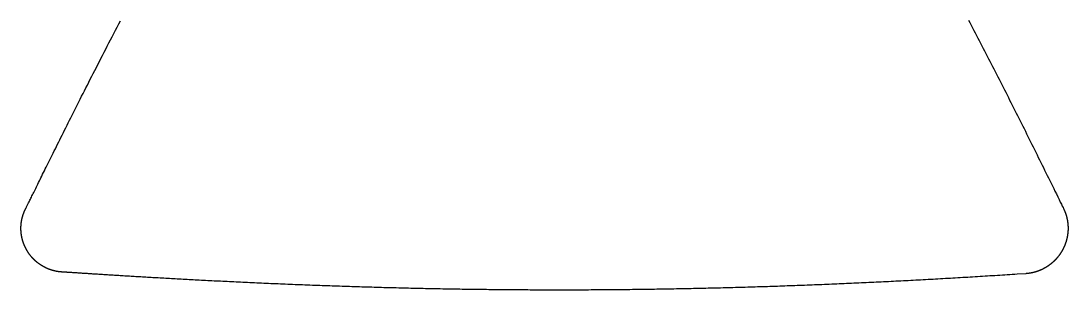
# Model space of a CAD drawing. Extents: x -3 to 136, y 0 to 121.
# Drawn here: x 71.1 to 95.56, y 63.59 to 69.88 of the extents above; entities that cross this region are included whole.
import ezdxf

# ---------------------------------------------------------------- set-up
doc = ezdxf.new("R2010")
doc.units = 0
doc.layers.get('0').update_dxf_attribs({"linetype": 'CONTINUOUS'})

msp = doc.modelspace()

# ---------------------------------------------------------------- linework, layer by layer
for points in [[(71.208, 65.4879, 0), (71.2116, 65.495, 0), (71.2158, 65.5033, 0), (71.2206, 65.5127, 0), (71.2259, 65.5233, 0), (71.2317, 65.5351, 0), (71.2381, 65.548, 0), (71.2451, 65.562, 0), (71.2526, 65.5772, 0), (71.2606, 65.5935, 0), (71.2692, 65.6109, 0), (71.2783, 65.6294, 0), (71.288, 65.649, 0), (71.2981, 65.6696, 0), (71.3088, 65.6914, 0), (71.32, 65.7141, 0), (71.3317, 65.738, 0), (71.3439, 65.7628, 0), (71.3567, 65.7887, 0), (71.3699, 65.8157, 0), (71.3836, 65.8436, 0), (71.3978, 65.8725, 0), (71.4125, 65.9024, 0), (71.4277, 65.9333, 0), (71.4434, 65.9652, 0), (71.4595, 65.998, 0), (71.4761, 66.0318, 0), (71.4932, 66.0666, 0), (71.5108, 66.1022, 0), (71.5288, 66.1388, 0), (71.5472, 66.1763, 0), (71.5662, 66.2147, 0), (71.5855, 66.254, 0), (71.6054, 66.2942, 0), (71.6256, 66.3352, 0), (71.6463, 66.3772, 0), (71.6675, 66.4199, 0), (71.689, 66.4636, 0), (71.711, 66.508, 0), (71.7334, 66.5533, 0), (71.7562, 66.5994, 0), (71.7795, 66.6464, 0), (71.8032, 66.6941, 0), (71.8272, 66.7426, 0), (71.8517, 66.7919, 0), (71.8765, 66.8419, 0), (71.9018, 66.8927, 0), (71.9275, 66.9443, 0), (71.9535, 66.9966, 0), (71.9799, 67.0496, 0), (72.0067, 67.1034, 0), (72.0339, 67.1579, 0), (72.0614, 67.213, 0), (72.0894, 67.2689, 0), (72.1176, 67.3254, 0), (72.1463, 67.3827, 0), (72.1753, 67.4405, 0), (72.2046, 67.4991, 0), (72.2343, 67.5583, 0), (72.2644, 67.6181, 0), (72.2948, 67.6785, 0), (72.3255, 67.7396, 0), (72.3565, 67.8012, 0), (72.3879, 67.8635, 0), (72.4196, 67.9264, 0), (72.4516, 67.9898, 0), (72.484, 68.0538, 0), (72.5166, 68.1183, 0), (72.5496, 68.1834, 0), (72.5829, 68.2491, 0), (72.6164, 68.3152, 0), (72.6503, 68.3819, 0), (72.6845, 68.4491, 0), (72.7189, 68.5168, 0), (72.7537, 68.585, 0), (72.7887, 68.6537, 0), (72.824, 68.7228, 0), (72.8596, 68.7924, 0), (72.8954, 68.8625, 0), (72.9315, 68.933, 0), (72.9679, 69.0039, 0), (73.0045, 69.0752, 0), (73.0414, 69.147, 0), (73.0785, 69.2192, 0), (73.1159, 69.2917, 0), (73.1535, 69.3647, 0), (73.1914, 69.438, 0), (73.2295, 69.5117, 0), (73.2678, 69.5857, 0), (73.3064, 69.6601, 0), (73.3452, 69.7349, 0), (73.3842, 69.8099, 0), (73.4234, 69.8853, 0)], [(93.233, 69.8997, 0), (93.2643, 69.8396, 0), (93.2956, 69.7795, 0), (93.3268, 69.7194, 0), (93.358, 69.6593, 0), (93.3892, 69.5992, 0), (93.4204, 69.5391, 0), (93.4515, 69.4789, 0), (93.4826, 69.4188, 0), (93.5137, 69.3586, 0), (93.5448, 69.2984, 0), (93.5758, 69.2383, 0), (93.6068, 69.178, 0), (93.6378, 69.1178, 0), (93.6688, 69.0576, 0), (93.6997, 68.9973, 0), (93.7306, 68.937, 0), (93.7615, 68.8768, 0), (93.7924, 68.8164, 0), (93.8233, 68.7561, 0), (93.8541, 68.6957, 0), (93.8849, 68.6354, 0), (93.9157, 68.575, 0), (93.9465, 68.5146, 0), (93.9772, 68.4541, 0), (94.008, 68.3936, 0), (94.0387, 68.3331, 0), (94.0694, 68.2726, 0), (94.1001, 68.2121, 0), (94.1307, 68.1515, 0), (94.1614, 68.0909, 0), (94.192, 68.0303, 0), (94.2227, 67.9696, 0), (94.2533, 67.9089, 0), (94.2839, 67.8482, 0), (94.3144, 67.7875, 0), (94.345, 67.7267, 0), (94.3755, 67.6659, 0), (94.4061, 67.6051, 0), (94.4366, 67.5442, 0), (94.4671, 67.4833, 0), (94.4976, 67.4223, 0), (94.5281, 67.3613, 0), (94.5586, 67.3003, 0), (94.5891, 67.2393, 0), (94.6195, 67.1782, 0), (94.65, 67.1171, 0), (94.6804, 67.0559, 0), (94.7109, 66.9947, 0), (94.7413, 66.9334, 0), (94.7717, 66.8722, 0), (94.8019, 66.8113, 0), (94.8319, 66.7507, 0), (94.8618, 66.6903, 0), (94.8916, 66.6302, 0), (94.9212, 66.5702, 0), (94.9508, 66.5103, 0), (94.9804, 66.4503, 0), (95.01, 66.3903, 0), (95.0396, 66.3301, 0), (95.0694, 66.2697, 0), (95.0992, 66.209, 0), (95.1292, 66.148, 0), (95.1594, 66.0865, 0), (95.1897, 66.0245, 0), (95.2204, 65.962, 0), (95.2513, 65.8988, 0), (95.2826, 65.8349, 0), (95.3142, 65.7703, 0), (95.3461, 65.7049, 0), (95.3755, 65.6447, 0), (95.4008, 65.593, 0), (95.4219, 65.5497, 0), (95.439, 65.5147, 0), (95.4521, 65.4879, 0)], [(72.0614, 64.0097, 0), (72.0569, 64.01, 0), (72.0524, 64.0102, 0), (72.0479, 64.0105, 0), (72.0434, 64.0108, 0), (72.0388, 64.0111, 0), (72.0343, 64.0114, 0), (72.0298, 64.0118, 0), (72.0253, 64.0122, 0), (72.0208, 64.0126, 0), (72.0163, 64.013, 0), (72.0118, 64.0135, 0), (72.0073, 64.0139, 0), (72.0028, 64.0144, 0), (71.9983, 64.0149, 0), (71.9938, 64.0154, 0), (71.9893, 64.016, 0), (71.9848, 64.0166, 0), (71.9803, 64.0171, 0), (71.9758, 64.0178, 0), (71.9713, 64.0184, 0), (71.9668, 64.019, 0), (71.9624, 64.0197, 0), (71.9579, 64.0204, 0), (71.9534, 64.0211, 0), (71.949, 64.0218, 0), (71.9445, 64.0226, 0), (71.94, 64.0234, 0), (71.9356, 64.0242, 0), (71.9311, 64.025, 0), (71.9267, 64.0258, 0), (71.9222, 64.0267, 0), (71.9178, 64.0275, 0), (71.9133, 64.0284, 0), (71.9089, 64.0293, 0), (71.9045, 64.0303, 0), (71.9, 64.0312, 0), (71.8956, 64.0322, 0), (71.8912, 64.0332, 0), (71.8868, 64.0342, 0), (71.8824, 64.0353, 0), (71.878, 64.0363, 0), (71.8736, 64.0374, 0), (71.8692, 64.0385, 0), (71.8648, 64.0396, 0), (71.8604, 64.0407, 0), (71.856, 64.0419, 0), (71.8516, 64.0431, 0), (71.8473, 64.0443, 0), (71.8429, 64.0455, 0), (71.8385, 64.0467, 0), (71.8342, 64.048, 0), (71.8298, 64.0492, 0), (71.8255, 64.0505, 0), (71.8212, 64.0518, 0), (71.8168, 64.0532, 0), (71.8125, 64.0545, 0), (71.8082, 64.0559, 0), (71.8039, 64.0573, 0), (71.7996, 64.0587, 0), (71.7953, 64.0601, 0), (71.791, 64.0616, 0), (71.7867, 64.0631, 0), (71.7824, 64.0645, 0), (71.7782, 64.066, 0), (71.7739, 64.0676, 0), (71.7696, 64.0691, 0), (71.7654, 64.0707, 0), (71.7611, 64.0723, 0), (71.7569, 64.0739, 0), (71.7527, 64.0755, 0), (71.7485, 64.0771, 0), (71.7443, 64.0788, 0), (71.74, 64.0805, 0), (71.7359, 64.0822, 0), (71.7317, 64.0839, 0), (71.7275, 64.0856, 0), (71.7233, 64.0874, 0), (71.7191, 64.0891, 0), (71.715, 64.0909, 0), (71.7108, 64.0927, 0), (71.7067, 64.0946, 0), (71.7026, 64.0964, 0), (71.6984, 64.0983, 0), (71.6943, 64.1002, 0), (71.6902, 64.1021, 0), (71.6861, 64.104, 0), (71.682, 64.1059, 0), (71.6779, 64.1079, 0), (71.6738, 64.1099, 0), (71.6698, 64.1119, 0), (71.6657, 64.1139, 0), (71.6617, 64.1159, 0), (71.6576, 64.118, 0), (71.6536, 64.12, 0), (71.6496, 64.1221, 0), (71.6456, 64.1242, 0), (71.6415, 64.1263, 0), (71.6376, 64.1285, 0), (71.6336, 64.1306, 0), (71.6296, 64.1328, 0), (71.6256, 64.135, 0), (71.6217, 64.1372, 0), (71.6177, 64.1394, 0), (71.6138, 64.1417, 0), (71.6099, 64.1439, 0), (71.606, 64.1462, 0), (71.6021, 64.1485, 0), (71.5982, 64.1508, 0), (71.5943, 64.1532, 0), (71.5904, 64.1555, 0), (71.5866, 64.1579, 0), (71.5827, 64.1603, 0), (71.5789, 64.1627, 0), (71.5751, 64.1651, 0), (71.5712, 64.1675, 0), (71.5674, 64.1699, 0), (71.5637, 64.1724, 0), (71.5599, 64.1749, 0), (71.5561, 64.1774, 0), (71.5524, 64.1799, 0), (71.5486, 64.1824, 0), (71.5449, 64.185, 0), (71.5412, 64.1875, 0), (71.5374, 64.1901, 0), (71.5337, 64.1927, 0), (71.5301, 64.1953, 0), (71.5264, 64.1979, 0), (71.5227, 64.2006, 0), (71.5191, 64.2032, 0), (71.5154, 64.2059, 0), (71.5118, 64.2086, 0), (71.5082, 64.2113, 0), (71.5046, 64.214, 0), (71.501, 64.2168, 0), (71.4974, 64.2195, 0), (71.4939, 64.2223, 0), (71.4903, 64.2251, 0), (71.4868, 64.2279, 0), (71.4832, 64.2307, 0), (71.4797, 64.2335, 0), (71.4762, 64.2364, 0), (71.4727, 64.2392, 0), (71.4692, 64.2421, 0), (71.4658, 64.245, 0), (71.4623, 64.2479, 0), (71.4589, 64.2509, 0), (71.4555, 64.2538, 0), (71.452, 64.2567, 0), (71.4486, 64.2597, 0), (71.4453, 64.2627, 0), (71.4419, 64.2657, 0), (71.4385, 64.2687, 0), (71.4352, 64.2717, 0), (71.4318, 64.2748, 0), (71.4285, 64.2779, 0), (71.4252, 64.2809, 0), (71.4219, 64.284, 0), (71.4186, 64.2871, 0), (71.4154, 64.2902, 0), (71.4121, 64.2934, 0), (71.4089, 64.2965, 0), (71.4056, 64.2997, 0), (71.4024, 64.3029, 0), (71.3992, 64.3061, 0), (71.396, 64.3093, 0), (71.3928, 64.3125, 0), (71.3897, 64.3157, 0), (71.3865, 64.319, 0), (71.3834, 64.3222, 0), (71.3803, 64.3255, 0), (71.3772, 64.3288, 0), (71.3741, 64.3321, 0), (71.371, 64.3354, 0), (71.368, 64.3388, 0), (71.3649, 64.3421, 0), (71.3619, 64.3455, 0), (71.3589, 64.3488, 0), (71.3559, 64.3522, 0), (71.3529, 64.3556, 0), (71.3499, 64.359, 0), (71.3469, 64.3625, 0), (71.344, 64.3659, 0), (71.3411, 64.3694, 0), (71.3381, 64.3728, 0), (71.3352, 64.3763, 0), (71.3324, 64.3798, 0), (71.3295, 64.3833, 0), (71.3266, 64.3869, 0), (71.3238, 64.3904, 0), (71.321, 64.3939, 0), (71.3182, 64.3975, 0), (71.3154, 64.4011, 0), (71.3126, 64.4046, 0), (71.3098, 64.4082, 0), (71.3071, 64.4118, 0), (71.3044, 64.4155, 0), (71.3017, 64.4191, 0), (71.299, 64.4227, 0), (71.2963, 64.4264, 0), (71.2936, 64.43, 0), (71.291, 64.4337, 0), (71.2884, 64.4374, 0), (71.2857, 64.4411, 0), (71.2832, 64.4448, 0), (71.2806, 64.4485, 0), (71.278, 64.4522, 0), (71.2755, 64.456, 0), (71.2729, 64.4597, 0), (71.2704, 64.4635, 0), (71.2679, 64.4672, 0), (71.2655, 64.471, 0), (71.263, 64.4748, 0), (71.2606, 64.4786, 0), (71.2581, 64.4824, 0), (71.2557, 64.4862, 0), (71.2533, 64.4901, 0), (71.251, 64.4939, 0), (71.2486, 64.4978, 0), (71.2463, 64.5016, 0), (71.2439, 64.5055, 0), (71.2416, 64.5094, 0), (71.2393, 64.5133, 0), (71.2371, 64.5172, 0), (71.2348, 64.5211, 0), (71.2326, 64.525, 0), (71.2303, 64.529, 0), (71.2281, 64.5329, 0), (71.2259, 64.5368, 0), (71.2238, 64.5408, 0), (71.2216, 64.5448, 0), (71.2195, 64.5488, 0), (71.2174, 64.5527, 0), (71.2153, 64.5567, 0), (71.2132, 64.5607, 0), (71.2111, 64.5648, 0), (71.2091, 64.5688, 0), (71.207, 64.5728, 0), (71.205, 64.5769, 0), (71.203, 64.5809, 0), (71.2011, 64.585, 0), (71.1991, 64.5891, 0), (71.1972, 64.5931, 0), (71.1952, 64.5972, 0), (71.1933, 64.6013, 0), (71.1914, 64.6054, 0), (71.1896, 64.6095, 0), (71.1877, 64.6137, 0), (71.1859, 64.6178, 0), (71.1841, 64.6219, 0), (71.1823, 64.6261, 0), (71.1805, 64.6302, 0), (71.1787, 64.6344, 0), (71.177, 64.6386, 0), (71.1753, 64.6427, 0), (71.1736, 64.6469, 0), (71.1719, 64.6511, 0), (71.1702, 64.6553, 0), (71.1686, 64.6595, 0), (71.1669, 64.6638, 0), (71.1653, 64.668, 0), (71.1637, 64.6722, 0), (71.1621, 64.6765, 0), (71.1606, 64.6807, 0), (71.159, 64.685, 0), (71.1575, 64.6892, 0), (71.156, 64.6935, 0), (71.1545, 64.6978, 0), (71.153, 64.7021, 0), (71.1516, 64.7063, 0), (71.1502, 64.7106, 0), (71.1488, 64.715, 0), (71.1474, 64.7193, 0), (71.146, 64.7236, 0), (71.1446, 64.7279, 0), (71.1433, 64.7322, 0), (71.142, 64.7366, 0), (71.1407, 64.7409, 0), (71.1394, 64.7453, 0), (71.1381, 64.7496, 0), (71.1369, 64.754, 0), (71.1357, 64.7584, 0), (71.1345, 64.7627, 0), (71.1333, 64.7671, 0), (71.1321, 64.7715, 0), (71.131, 64.7758, 0), (71.1299, 64.7802, 0), (71.1288, 64.7846, 0), (71.1277, 64.789, 0), (71.1266, 64.7934, 0), (71.1256, 64.7978, 0), (71.1246, 64.8022, 0), (71.1236, 64.8066, 0), (71.1226, 64.811, 0), (71.1216, 64.8155, 0), (71.1207, 64.8199, 0), (71.1197, 64.8243, 0), (71.1188, 64.8287, 0), (71.1179, 64.8332, 0), (71.1171, 64.8376, 0), (71.1162, 64.842, 0), (71.1154, 64.8465, 0), (71.1146, 64.8509, 0), (71.1138, 64.8554, 0), (71.113, 64.8598, 0), (71.1123, 64.8643, 0), (71.1115, 64.8687, 0), (71.1108, 64.8732, 0), (71.1101, 64.8777, 0), (71.1095, 64.8821, 0), (71.1088, 64.8866, 0), (71.1082, 64.8911, 0), (71.1076, 64.8955, 0), (71.107, 64.9, 0), (71.1064, 64.9045, 0), (71.1059, 64.909, 0), (71.1053, 64.9135, 0), (71.1048, 64.9179, 0), (71.1043, 64.9224, 0), (71.1039, 64.9269, 0), (71.1034, 64.9314, 0), (71.103, 64.9359, 0), (71.1026, 64.9404, 0), (71.1022, 64.9449, 0), (71.1018, 64.9494, 0), (71.1014, 64.9539, 0), (71.1011, 64.9584, 0), (71.1008, 64.9629, 0), (71.1005, 64.9674, 0), (71.1002, 64.9719, 0), (71.1, 64.9764, 0), (71.0997, 64.9809, 0), (71.0995, 64.9855, 0), (71.0993, 64.99, 0), (71.0992, 64.9945, 0), (71.099, 64.999, 0), (71.0989, 65.0035, 0), (71.0988, 65.008, 0), (71.0987, 65.0125, 0), (71.0986, 65.0171, 0), (71.0985, 65.0216, 0), (71.0985, 65.0261, 0), (71.0985, 65.0306, 0), (71.0985, 65.0351, 0), (71.0985, 65.0397, 0), (71.0986, 65.0442, 0), (71.0986, 65.0487, 0), (71.0987, 65.0532, 0), (71.0988, 65.0578, 0), (71.099, 65.0623, 0), (71.0991, 65.0668, 0), (71.0993, 65.0713, 0), (71.0995, 65.0758, 0), (71.0997, 65.0804, 0), (71.0999, 65.0849, 0), (71.1001, 65.0894, 0), (71.1004, 65.0939, 0), (71.1007, 65.0984, 0), (71.101, 65.103, 0), (71.1013, 65.1075, 0), (71.1017, 65.112, 0), (71.1021, 65.1165, 0), (71.1025, 65.121, 0), (71.1029, 65.1255, 0), (71.1033, 65.1301, 0), (71.1038, 65.1346, 0), (71.1042, 65.1391, 0), (71.1047, 65.1436, 0), (71.1052, 65.1481, 0), (71.1058, 65.1526, 0), (71.1063, 65.1571, 0), (71.1069, 65.1616, 0), (71.1075, 65.166, 0), (71.1081, 65.1705, 0), (71.1087, 65.175, 0), (71.1094, 65.1795, 0), (71.11, 65.1839, 0), (71.1107, 65.1884, 0), (71.1115, 65.1929, 0), (71.1122, 65.1973, 0), (71.1129, 65.2018, 0), (71.1137, 65.2063, 0), (71.1145, 65.2107, 0), (71.1153, 65.2151, 0), (71.1161, 65.2196, 0), (71.117, 65.224, 0), (71.1179, 65.2285, 0), (71.1188, 65.2329, 0), (71.1197, 65.2373, 0), (71.1206, 65.2417, 0), (71.1215, 65.2461, 0), (71.1225, 65.2506, 0), (71.1235, 65.255, 0), (71.1245, 65.2594, 0), (71.1255, 65.2638, 0), (71.1266, 65.2681, 0), (71.1277, 65.2725, 0), (71.1288, 65.2769, 0), (71.1299, 65.2813, 0), (71.131, 65.2857, 0), (71.1321, 65.29, 0), (71.1333, 65.2944, 0), (71.1345, 65.2987, 0), (71.1357, 65.3031, 0), (71.1369, 65.3074, 0), (71.1382, 65.3118, 0), (71.1394, 65.3161, 0), (71.1407, 65.3204, 0), (71.142, 65.3247, 0), (71.1434, 65.3291, 0), (71.1447, 65.3334, 0), (71.1461, 65.3377, 0), (71.1474, 65.342, 0), (71.1488, 65.3462, 0), (71.1503, 65.3505, 0), (71.1517, 65.3548, 0), (71.1532, 65.3591, 0), (71.1546, 65.3633, 0), (71.1561, 65.3676, 0), (71.1577, 65.3718, 0), (71.1592, 65.3761, 0), (71.1608, 65.3803, 0), (71.1623, 65.3846, 0), (71.1639, 65.3888, 0), (71.1656, 65.393, 0), (71.1672, 65.3972, 0), (71.1688, 65.4014, 0), (71.1705, 65.4056, 0), (71.1722, 65.4098, 0), (71.1739, 65.414, 0), (71.1757, 65.4181, 0), (71.1774, 65.4223, 0), (71.1792, 65.4265, 0), (71.181, 65.4306, 0), (71.1828, 65.4348, 0), (71.1846, 65.4389, 0), (71.1864, 65.443, 0), (71.1883, 65.4471, 0), (71.1902, 65.4513, 0), (71.1921, 65.4554, 0), (71.194, 65.4595, 0), (71.196, 65.4635, 0), (71.1979, 65.4676, 0), (71.1999, 65.4717, 0), (71.2019, 65.4758, 0), (71.2039, 65.4798, 0), (71.206, 65.4838, 0), (71.208, 65.4879, 0)], [(95.4521, 65.4879, 0), (95.4541, 65.4837, 0), (95.4561, 65.4796, 0), (95.4581, 65.4754, 0), (95.46, 65.4712, 0), (95.462, 65.467, 0), (95.4639, 65.4628, 0), (95.4658, 65.4586, 0), (95.4677, 65.4544, 0), (95.4696, 65.4501, 0), (95.4714, 65.4459, 0), (95.4733, 65.4417, 0), (95.4751, 65.4374, 0), (95.4769, 65.4332, 0), (95.4786, 65.4289, 0), (95.4804, 65.4246, 0), (95.4821, 65.4203, 0), (95.4838, 65.416, 0), (95.4855, 65.4117, 0), (95.4872, 65.4074, 0), (95.4888, 65.4031, 0), (95.4905, 65.3988, 0), (95.4921, 65.3945, 0), (95.4937, 65.3901, 0), (95.4953, 65.3858, 0), (95.4968, 65.3814, 0), (95.4984, 65.3771, 0), (95.4999, 65.3727, 0), (95.5014, 65.3683, 0), (95.5028, 65.364, 0), (95.5043, 65.3596, 0), (95.5057, 65.3552, 0), (95.5072, 65.3508, 0), (95.5086, 65.3464, 0), (95.5099, 65.342, 0), (95.5113, 65.3376, 0), (95.5126, 65.3331, 0), (95.514, 65.3287, 0), (95.5153, 65.3243, 0), (95.5165, 65.3198, 0), (95.5178, 65.3154, 0), (95.519, 65.3109, 0), (95.5203, 65.3065, 0), (95.5215, 65.302, 0), (95.5226, 65.2975, 0), (95.5238, 65.293, 0), (95.5249, 65.2886, 0), (95.5261, 65.2841, 0), (95.5272, 65.2796, 0), (95.5282, 65.2751, 0), (95.5293, 65.2706, 0), (95.5303, 65.2661, 0), (95.5313, 65.2616, 0), (95.5323, 65.2571, 0), (95.5333, 65.2525, 0), (95.5343, 65.248, 0), (95.5352, 65.2435, 0), (95.5361, 65.239, 0), (95.537, 65.2344, 0), (95.5379, 65.2299, 0), (95.5388, 65.2254, 0), (95.5396, 65.2208, 0), (95.5404, 65.2163, 0), (95.5412, 65.2117, 0), (95.542, 65.2072, 0), (95.5427, 65.2026, 0), (95.5435, 65.198, 0), (95.5442, 65.1935, 0), (95.5449, 65.1889, 0), (95.5456, 65.1843, 0), (95.5462, 65.1798, 0), (95.5469, 65.1752, 0), (95.5475, 65.1706, 0), (95.5481, 65.166, 0), (95.5486, 65.1614, 0), (95.5492, 65.1568, 0), (95.5497, 65.1523, 0), (95.5502, 65.1477, 0), (95.5507, 65.1431, 0), (95.5512, 65.1385, 0), (95.5516, 65.1339, 0), (95.5521, 65.1293, 0), (95.5525, 65.1247, 0), (95.5529, 65.1201, 0), (95.5532, 65.1154, 0), (95.5536, 65.1108, 0), (95.5539, 65.1062, 0), (95.5542, 65.1016, 0), (95.5545, 65.097, 0), (95.5548, 65.0924, 0), (95.555, 65.0878, 0), (95.5553, 65.0831, 0), (95.5555, 65.0785, 0), (95.5557, 65.0739, 0), (95.5558, 65.0693, 0), (95.556, 65.0647, 0), (95.5561, 65.06, 0), (95.5562, 65.0554, 0), (95.5563, 65.0508, 0), (95.5563, 65.0462, 0), (95.5564, 65.0416, 0), (95.5564, 65.0369, 0), (95.5564, 65.0323, 0), (95.5564, 65.0277, 0), (95.5564, 65.0231, 0), (95.5563, 65.0185, 0), (95.5562, 65.0139, 0), (95.5561, 65.0092, 0), (95.556, 65.0046, 0), (95.5559, 65, 0), (95.5557, 64.9954, 0), (95.5555, 64.9908, 0), (95.5553, 64.9862, 0), (95.5551, 64.9816, 0), (95.5549, 64.977, 0), (95.5546, 64.9724, 0), (95.5544, 64.9678, 0), (95.5541, 64.9632, 0), (95.5537, 64.9586, 0), (95.5534, 64.954, 0), (95.553, 64.9494, 0), (95.5527, 64.9448, 0), (95.5523, 64.9402, 0), (95.5519, 64.9356, 0), (95.5514, 64.931, 0), (95.551, 64.9264, 0), (95.5505, 64.9218, 0), (95.55, 64.9173, 0), (95.5495, 64.9127, 0), (95.5489, 64.9081, 0), (95.5484, 64.9035, 0), (95.5478, 64.899, 0), (95.5472, 64.8944, 0), (95.5466, 64.8898, 0), (95.5459, 64.8853, 0), (95.5453, 64.8807, 0), (95.5446, 64.8761, 0), (95.5439, 64.8716, 0), (95.5432, 64.867, 0), (95.5425, 64.8625, 0), (95.5417, 64.8579, 0), (95.5409, 64.8534, 0), (95.5401, 64.8489, 0), (95.5393, 64.8443, 0), (95.5385, 64.8398, 0), (95.5376, 64.8353, 0), (95.5368, 64.8307, 0), (95.5359, 64.8262, 0), (95.535, 64.8217, 0), (95.534, 64.8172, 0), (95.5331, 64.8127, 0), (95.5321, 64.8082, 0), (95.5311, 64.8037, 0), (95.5301, 64.7992, 0), (95.5291, 64.7947, 0), (95.528, 64.7902, 0), (95.527, 64.7857, 0), (95.5259, 64.7812, 0), (95.5248, 64.7767, 0), (95.5236, 64.7723, 0), (95.5225, 64.7678, 0), (95.5213, 64.7633, 0), (95.5201, 64.7589, 0), (95.5189, 64.7544, 0), (95.5177, 64.75, 0), (95.5165, 64.7455, 0), (95.5152, 64.7411, 0), (95.5139, 64.7366, 0), (95.5126, 64.7322, 0), (95.5113, 64.7278, 0), (95.51, 64.7234, 0), (95.5086, 64.7189, 0), (95.5072, 64.7145, 0), (95.5058, 64.7101, 0), (95.5044, 64.7057, 0), (95.503, 64.7013, 0), (95.5015, 64.6969, 0), (95.5, 64.6926, 0), (95.4985, 64.6882, 0), (95.497, 64.6838, 0), (95.4955, 64.6794, 0), (95.4939, 64.6751, 0), (95.4924, 64.6707, 0), (95.4908, 64.6664, 0), (95.4892, 64.662, 0), (95.4876, 64.6577, 0), (95.4859, 64.6534, 0), (95.4842, 64.6491, 0), (95.4826, 64.6448, 0), (95.4809, 64.6405, 0), (95.4792, 64.6362, 0), (95.4774, 64.6319, 0), (95.4757, 64.6276, 0), (95.4739, 64.6234, 0), (95.4721, 64.6191, 0), (95.4703, 64.6149, 0), (95.4685, 64.6106, 0), (95.4666, 64.6064, 0), (95.4648, 64.6022, 0), (95.4629, 64.5979, 0), (95.461, 64.5937, 0), (95.4591, 64.5895, 0), (95.4571, 64.5853, 0), (95.4552, 64.5812, 0), (95.4532, 64.577, 0), (95.4512, 64.5728, 0), (95.4492, 64.5687, 0), (95.4472, 64.5645, 0), (95.4452, 64.5604, 0), (95.4431, 64.5563, 0), (95.441, 64.5521, 0), (95.4389, 64.548, 0), (95.4368, 64.5439, 0), (95.4347, 64.5398, 0), (95.4326, 64.5358, 0), (95.4304, 64.5317, 0), (95.4282, 64.5276, 0), (95.426, 64.5236, 0), (95.4238, 64.5195, 0), (95.4216, 64.5155, 0), (95.4193, 64.5115, 0), (95.4171, 64.5075, 0), (95.4148, 64.5035, 0), (95.4125, 64.4995, 0), (95.4102, 64.4955, 0), (95.4078, 64.4915, 0), (95.4055, 64.4875, 0), (95.4031, 64.4836, 0), (95.4007, 64.4796, 0), (95.3983, 64.4757, 0), (95.3959, 64.4718, 0), (95.3935, 64.4679, 0), (95.391, 64.464, 0), (95.3885, 64.4601, 0), (95.386, 64.4562, 0), (95.3835, 64.4523, 0), (95.381, 64.4485, 0), (95.3785, 64.4446, 0), (95.3759, 64.4408, 0), (95.3734, 64.4369, 0), (95.3708, 64.4331, 0), (95.3682, 64.4293, 0), (95.3656, 64.4255, 0), (95.3629, 64.4217, 0), (95.3603, 64.418, 0), (95.3576, 64.4142, 0), (95.3549, 64.4105, 0), (95.3522, 64.4067, 0), (95.3495, 64.403, 0), (95.3468, 64.3993, 0), (95.344, 64.3956, 0), (95.3412, 64.3919, 0), (95.3385, 64.3882, 0), (95.3357, 64.3845, 0), (95.3329, 64.3809, 0), (95.33, 64.3772, 0), (95.3272, 64.3736, 0), (95.3243, 64.3699, 0), (95.3214, 64.3663, 0), (95.3185, 64.3627, 0), (95.3156, 64.3591, 0), (95.3127, 64.3556, 0), (95.3098, 64.352, 0), (95.3068, 64.3485, 0), (95.3038, 64.3449, 0), (95.3008, 64.3414, 0), (95.2978, 64.3379, 0), (95.2948, 64.3344, 0), (95.2918, 64.3309, 0), (95.2887, 64.3274, 0), (95.2857, 64.3239, 0), (95.2826, 64.3205, 0), (95.2795, 64.317, 0), (95.2764, 64.3136, 0), (95.2733, 64.3102, 0), (95.2701, 64.3068, 0), (95.267, 64.3034, 0), (95.2638, 64.3001, 0), (95.2606, 64.2967, 0), (95.2574, 64.2934, 0), (95.2542, 64.29, 0), (95.251, 64.2867, 0), (95.2477, 64.2834, 0), (95.2445, 64.2802, 0), (95.2412, 64.2769, 0), (95.238, 64.2736, 0), (95.2347, 64.2704, 0), (95.2314, 64.2672, 0), (95.228, 64.264, 0), (95.2247, 64.2608, 0), (95.2214, 64.2576, 0), (95.218, 64.2544, 0), (95.2146, 64.2513, 0), (95.2112, 64.2481, 0), (95.2078, 64.245, 0), (95.2044, 64.2419, 0), (95.201, 64.2388, 0), (95.1976, 64.2358, 0), (95.1941, 64.2327, 0), (95.1907, 64.2296, 0), (95.1872, 64.2266, 0), (95.1837, 64.2236, 0), (95.1802, 64.2206, 0), (95.1767, 64.2176, 0), (95.1731, 64.2147, 0), (95.1696, 64.2117, 0), (95.1661, 64.2088, 0), (95.1625, 64.2058, 0), (95.1589, 64.2029, 0), (95.1553, 64.2, 0), (95.1517, 64.1972, 0), (95.1481, 64.1943, 0), (95.1445, 64.1915, 0), (95.1408, 64.1886, 0), (95.1372, 64.1858, 0), (95.1335, 64.183, 0), (95.1298, 64.1803, 0), (95.1262, 64.1775, 0), (95.1225, 64.1747, 0), (95.1187, 64.172, 0), (95.115, 64.1693, 0), (95.1113, 64.1666, 0), (95.1075, 64.1639, 0), (95.1038, 64.1612, 0), (95.1, 64.1586, 0), (95.0962, 64.156, 0), (95.0924, 64.1533, 0), (95.0886, 64.1507, 0), (95.0848, 64.1481, 0), (95.081, 64.1456, 0), (95.0772, 64.143, 0), (95.0733, 64.1405, 0), (95.0695, 64.138, 0), (95.0656, 64.1355, 0), (95.0617, 64.133, 0), (95.0578, 64.1305, 0), (95.0539, 64.1281, 0), (95.05, 64.1256, 0), (95.0461, 64.1232, 0), (95.0421, 64.1208, 0), (95.0382, 64.1184, 0), (95.0342, 64.1161, 0), (95.0302, 64.1137, 0), (95.0263, 64.1114, 0), (95.0223, 64.109, 0), (95.0183, 64.1068, 0), (95.0143, 64.1045, 0), (95.0102, 64.1022, 0), (95.0062, 64.1, 0), (95.0022, 64.0977, 0), (94.9981, 64.0955, 0), (94.994, 64.0933, 0), (94.99, 64.0911, 0), (94.9859, 64.089, 0), (94.9818, 64.0868, 0), (94.9777, 64.0847, 0), (94.9736, 64.0826, 0), (94.9694, 64.0805, 0), (94.9653, 64.0784, 0), (94.9612, 64.0764, 0), (94.957, 64.0743, 0), (94.9529, 64.0723, 0), (94.9487, 64.0703, 0), (94.9445, 64.0683, 0), (94.9403, 64.0664, 0), (94.9361, 64.0644, 0), (94.9319, 64.0625, 0), (94.9277, 64.0606, 0), (94.9235, 64.0587, 0), (94.9193, 64.0569, 0), (94.915, 64.055, 0), (94.9108, 64.0532, 0), (94.9065, 64.0514, 0), (94.9023, 64.0496, 0), (94.898, 64.0478, 0), (94.8938, 64.046, 0), (94.8895, 64.0443, 0), (94.8852, 64.0426, 0), (94.8809, 64.0409, 0), (94.8766, 64.0392, 0), (94.8723, 64.0376, 0), (94.868, 64.0359, 0), (94.8637, 64.0343, 0), (94.8594, 64.0327, 0), (94.855, 64.0311, 0), (94.8507, 64.0296, 0), (94.8463, 64.028, 0), (94.842, 64.0265, 0), (94.8376, 64.025, 0), (94.8333, 64.0235, 0), (94.8289, 64.022, 0), (94.8245, 64.0206, 0), (94.8202, 64.0192, 0), (94.8158, 64.0178, 0), (94.8114, 64.0164, 0), (94.807, 64.015, 0), (94.8026, 64.0136, 0), (94.7982, 64.0123, 0), (94.7937, 64.011, 0), (94.7893, 64.0097, 0), (94.7849, 64.0085, 0), (94.7805, 64.0072, 0), (94.776, 64.006, 0), (94.7716, 64.0048, 0), (94.7671, 64.0036, 0), (94.7627, 64.0024, 0), (94.7582, 64.0012, 0), (94.7538, 64.0001, 0), (94.7493, 63.999, 0), (94.7448, 63.9979, 0), (94.7403, 63.9968, 0), (94.7358, 63.9958, 0), (94.7314, 63.9948, 0), (94.7269, 63.9937, 0), (94.7224, 63.9928, 0), (94.7179, 63.9918, 0), (94.7134, 63.9908, 0), (94.7089, 63.9899, 0), (94.7043, 63.989, 0), (94.6998, 63.9881, 0), (94.6953, 63.9872, 0), (94.6908, 63.9864, 0), (94.6862, 63.9855, 0), (94.6817, 63.9847, 0), (94.6772, 63.9839, 0), (94.6726, 63.9832, 0), (94.6681, 63.9824, 0), (94.6635, 63.9817, 0), (94.659, 63.981, 0), (94.6544, 63.9803, 0), (94.6498, 63.9796, 0), (94.6453, 63.979, 0), (94.6407, 63.9784, 0), (94.6361, 63.9778, 0), (94.6316, 63.9772, 0), (94.627, 63.9766, 0), (94.6224, 63.9761, 0), (94.6178, 63.9755, 0), (94.6132, 63.975, 0), (94.6086, 63.9746, 0), (94.604, 63.9741, 0), (94.5994, 63.9737, 0), (94.5948, 63.9732, 0), (94.5902, 63.9728, 0), (94.5856, 63.9725, 0), (94.581, 63.9721, 0), (94.5764, 63.9718, 0), (94.5718, 63.9714, 0)], [(94.5718, 63.9714, 0), (94.3691, 63.9581, 0), (94.3109, 63.9543, 0), (94.2529, 63.9505, 0), (94.1951, 63.9467, 0), (94.1374, 63.943, 0), (94.0797, 63.9393, 0), (94.0219, 63.9356, 0), (93.9639, 63.9319, 0), (93.906, 63.9282, 0), (93.8481, 63.9245, 0), (93.7902, 63.9209, 0), (93.7323, 63.9173, 0), (93.6744, 63.9137, 0), (93.6166, 63.9101, 0), (93.5588, 63.9065, 0), (93.501, 63.9029, 0), (93.4431, 63.8994, 0), (93.3853, 63.8959, 0), (93.3275, 63.8924, 0), (93.2697, 63.8889, 0), (93.2119, 63.8854, 0), (93.1541, 63.882, 0), (93.0963, 63.8785, 0), (93.0385, 63.8751, 0), (92.9807, 63.8717, 0), (92.9229, 63.8683, 0), (92.8651, 63.865, 0), (92.8072, 63.8616, 0), (92.7494, 63.8583, 0), (92.6915, 63.855, 0), (92.6336, 63.8517, 0), (92.5758, 63.8484, 0), (92.5179, 63.8452, 0), (92.4601, 63.8419, 0), (92.4023, 63.8387, 0), (92.3445, 63.8355, 0), (92.2867, 63.8323, 0), (92.2289, 63.8291, 0), (92.1711, 63.826, 0), (92.1134, 63.8229, 0), (92.0556, 63.8198, 0), (91.9979, 63.8167, 0), (91.9401, 63.8136, 0), (91.8824, 63.8106, 0), (91.8246, 63.8075, 0), (91.7669, 63.8045, 0), (91.7092, 63.8015, 0), (91.6515, 63.7986, 0), (91.5938, 63.7956, 0), (91.5361, 63.7927, 0), (91.4784, 63.7898, 0), (91.4208, 63.7869, 0), (91.3631, 63.784, 0), (91.3054, 63.7812, 0), (91.2477, 63.7783, 0), (91.1901, 63.7755, 0), (91.1324, 63.7727, 0), (91.0748, 63.7699, 0), (91.0171, 63.7672, 0), (90.9594, 63.7644, 0), (90.9018, 63.7617, 0), (90.8441, 63.759, 0), (90.7865, 63.7563, 0), (90.7289, 63.7537, 0), (90.6712, 63.751, 0), (90.6136, 63.7484, 0), (90.5559, 63.7458, 0), (90.4983, 63.7432, 0), (90.4406, 63.7407, 0), (90.383, 63.7382, 0), (90.3253, 63.7356, 0), (90.2677, 63.7331, 0), (90.21, 63.7307, 0), (90.1524, 63.7282, 0), (90.0947, 63.7258, 0), (90.037, 63.7233, 0), (89.9794, 63.7209, 0), (89.9217, 63.7186, 0), (89.864, 63.7162, 0), (89.8064, 63.7139, 0), (89.7487, 63.7116, 0), (89.691, 63.7093, 0), (89.6333, 63.707, 0), (89.5756, 63.7047, 0), (89.5179, 63.7025, 0), (89.4602, 63.7003, 0), (89.4025, 63.6981, 0), (89.3447, 63.6959, 0), (89.287, 63.6938, 0), (89.2293, 63.6916, 0), (89.1715, 63.6895, 0), (89.1137, 63.6874, 0), (89.056, 63.6853, 0), (88.9982, 63.6833, 0), (88.9404, 63.6813, 0), (88.8826, 63.6793, 0), (88.8248, 63.6773, 0), (88.767, 63.6753, 0), (88.7092, 63.6734, 0), (88.6513, 63.6714, 0), (88.5935, 63.6695, 0), (88.5356, 63.6676, 0), (88.4777, 63.6658, 0), (88.4199, 63.6639, 0), (88.362, 63.6621, 0), (88.3042, 63.6603, 0), (88.2464, 63.6586, 0), (88.1887, 63.6568, 0), (88.1309, 63.6551, 0), (88.0732, 63.6534, 0), (88.0155, 63.6517, 0), (87.9579, 63.65, 0), (87.9002, 63.6484, 0), (87.8426, 63.6468, 0), (87.785, 63.6452, 0), (87.7274, 63.6436, 0), (87.6698, 63.642, 0), (87.6123, 63.6405, 0), (87.5548, 63.639, 0), (87.4973, 63.6375, 0), (87.4398, 63.636, 0), (87.3823, 63.6346, 0), (87.3249, 63.6332, 0), (87.2675, 63.6318, 0), (87.2101, 63.6304, 0), (87.1527, 63.6291, 0), (87.0953, 63.6277, 0), (87.038, 63.6264, 0), (86.9806, 63.6251, 0), (86.9233, 63.6239, 0), (86.866, 63.6226, 0), (86.8088, 63.6214, 0), (86.7515, 63.6202, 0), (86.6942, 63.619, 0), (86.637, 63.6179, 0), (86.5798, 63.6167, 0), (86.5226, 63.6156, 0), (86.4654, 63.6145, 0), (86.4082, 63.6135, 0), (86.3511, 63.6124, 0), (86.294, 63.6114, 0), (86.2368, 63.6104, 0), (86.1797, 63.6094, 0), (86.1226, 63.6085, 0), (86.0655, 63.6075, 0), (86.0085, 63.6066, 0), (85.9514, 63.6057, 0), (85.8944, 63.6048, 0), (85.8373, 63.604, 0), (85.7803, 63.6032, 0), (85.7233, 63.6024, 0), (85.6663, 63.6016, 0), (85.6093, 63.6008, 0), (85.5523, 63.6001, 0), (85.4954, 63.5994, 0), (85.4384, 63.5987, 0), (85.3815, 63.598, 0), (85.3245, 63.5974, 0), (85.2676, 63.5967, 0), (85.2107, 63.5961, 0), (85.1538, 63.5955, 0), (85.0969, 63.595, 0), (85.04, 63.5944, 0), (84.9831, 63.5939, 0), (84.9263, 63.5934, 0), (84.8694, 63.5929, 0), (84.8125, 63.5925, 0), (84.7557, 63.5921, 0), (84.6989, 63.5917, 0), (84.642, 63.5913, 0), (84.5852, 63.5909, 0), (84.5284, 63.5906, 0), (84.4715, 63.5902, 0), (84.4147, 63.5899, 0), (84.3579, 63.5897, 0), (84.3011, 63.5894, 0), (84.2443, 63.5892, 0), (84.1875, 63.589, 0), (84.1307, 63.5888, 0), (84.074, 63.5886, 0), (84.0172, 63.5885, 0), (83.9604, 63.5883, 0), (83.9036, 63.5882, 0), (83.8469, 63.5882, 0), (83.7901, 63.5881, 0), (83.7333, 63.5881, 0), (83.6766, 63.588, 0), (83.6198, 63.5881, 0), (83.563, 63.5881, 0), (83.5063, 63.5881, 0), (83.4495, 63.5882, 0), (83.3928, 63.5883, 0), (83.336, 63.5884, 0), (83.2792, 63.5886, 0), (83.2225, 63.5887, 0), (83.1657, 63.5889, 0), (83.109, 63.5891, 0), (83.0522, 63.5893, 0), (82.9955, 63.5896, 0), (82.9387, 63.5898, 0), (82.8819, 63.5901, 0), (82.8252, 63.5904, 0), (82.7684, 63.5908, 0), (82.7116, 63.5911, 0), (82.6549, 63.5915, 0), (82.5981, 63.5919, 0), (82.5413, 63.5923, 0), (82.4845, 63.5928, 0), (82.4277, 63.5932, 0), (82.3709, 63.5937, 0), (82.3141, 63.5942, 0), (82.2573, 63.5948, 0), (82.2005, 63.5953, 0), (82.1437, 63.5959, 0), (82.0869, 63.5965, 0), (82.0301, 63.5971, 0), (81.9733, 63.5977, 0), (81.9164, 63.5984, 0), (81.8596, 63.5991, 0), (81.8027, 63.5998, 0), (81.7459, 63.6005, 0), (81.689, 63.6013, 0), (81.6322, 63.602, 0), (81.5753, 63.6028, 0), (81.5184, 63.6036, 0), (81.4615, 63.6045, 0), (81.4046, 63.6053, 0), (81.3477, 63.6062, 0), (81.2908, 63.6071, 0), (81.2338, 63.608, 0), (81.1769, 63.609, 0), (81.1199, 63.6099, 0), (81.063, 63.6109, 0), (81.006, 63.6119, 0), (80.949, 63.6129, 0), (80.892, 63.614, 0), (80.835, 63.6151, 0), (80.778, 63.6162, 0), (80.721, 63.6173, 0), (80.6639, 63.6184, 0), (80.6069, 63.6196, 0), (80.5498, 63.6207, 0), (80.4927, 63.6219, 0), (80.4357, 63.6232, 0), (80.3785, 63.6244, 0), (80.3214, 63.6257, 0), (80.2643, 63.627, 0), (80.2071, 63.6283, 0), (80.15, 63.6296, 0), (80.0928, 63.631, 0), (80.0356, 63.6323, 0), (79.9784, 63.6337, 0), (79.9212, 63.6352, 0), (79.8639, 63.6366, 0), (79.8067, 63.6381, 0), (79.7494, 63.6395, 0), (79.6921, 63.641, 0), (79.6348, 63.6426, 0), (79.5775, 63.6441, 0), (79.5201, 63.6457, 0), (79.4628, 63.6473, 0), (79.4054, 63.6489, 0), (79.348, 63.6505, 0), (79.2906, 63.6522, 0), (79.2332, 63.6539, 0), (79.1757, 63.6556, 0), (79.1182, 63.6573, 0), (79.0607, 63.659, 0), (79.0032, 63.6608, 0), (78.9457, 63.6626, 0), (78.8881, 63.6644, 0), (78.8306, 63.6662, 0), (78.773, 63.668, 0), (78.7153, 63.6699, 0), (78.6577, 63.6718, 0), (78.6, 63.6737, 0), (78.5424, 63.6757, 0), (78.4846, 63.6776, 0), (78.4269, 63.6796, 0), (78.3692, 63.6816, 0), (78.3114, 63.6836, 0), (78.2536, 63.6857, 0), (78.1958, 63.6877, 0), (78.1379, 63.6898, 0), (78.08, 63.6919, 0), (78.0221, 63.694, 0), (77.9642, 63.6962, 0), (77.9063, 63.6984, 0), (77.8483, 63.7005, 0), (77.7903, 63.7028, 0), (77.7323, 63.705, 0), (77.6744, 63.7072, 0), (77.6167, 63.7095, 0), (77.5591, 63.7118, 0), (77.5017, 63.7141, 0), (77.4445, 63.7164, 0), (77.3874, 63.7187, 0), (77.3305, 63.721, 0), (77.2737, 63.7234, 0), (77.2171, 63.7257, 0), (77.1607, 63.7281, 0), (77.1044, 63.7305, 0), (77.0483, 63.7329, 0), (76.9924, 63.7353, 0), (76.9367, 63.7377, 0), (76.8812, 63.7401, 0), (76.8258, 63.7425, 0), (76.7707, 63.7449, 0), (76.7157, 63.7474, 0), (76.6609, 63.7498, 0), (76.6064, 63.7523, 0), (76.552, 63.7548, 0), (76.4978, 63.7572, 0), (76.4438, 63.7597, 0), (76.39, 63.7622, 0), (76.3365, 63.7647, 0), (76.2831, 63.7672, 0), (76.23, 63.7697, 0), (76.177, 63.7722, 0), (76.1243, 63.7747, 0), (76.0718, 63.7773, 0), (76.0196, 63.7798, 0), (75.9675, 63.7823, 0), (75.9157, 63.7848, 0), (75.8641, 63.7874, 0), (75.8128, 63.7899, 0), (75.7617, 63.7924, 0), (75.7108, 63.795, 0), (75.6601, 63.7975, 0), (75.6097, 63.8001, 0), (75.5596, 63.8026, 0), (75.5097, 63.8052, 0), (75.46, 63.8077, 0), (75.4106, 63.8103, 0), (75.3615, 63.8128, 0), (75.3126, 63.8153, 0), (75.2639, 63.8179, 0), (75.2156, 63.8204, 0), (75.1675, 63.823, 0), (75.1196, 63.8255, 0), (75.072, 63.828, 0), (75.0248, 63.8306, 0), (74.9777, 63.8331, 0), (74.931, 63.8356, 0), (74.8845, 63.8381, 0), (74.8383, 63.8406, 0), (74.7924, 63.8432, 0), (74.7468, 63.8457, 0), (74.7015, 63.8482, 0), (74.6565, 63.8507, 0), (74.6117, 63.8531, 0), (74.5673, 63.8556, 0), (74.5231, 63.8581, 0), (74.4793, 63.8606, 0), (74.4357, 63.863, 0), (74.3925, 63.8655, 0), (74.3496, 63.8679, 0), (74.307, 63.8704, 0), (74.2647, 63.8728, 0), (74.2227, 63.8752, 0), (74.181, 63.8776, 0), (74.1397, 63.88, 0), (74.0987, 63.8824, 0), (74.058, 63.8848, 0), (74.0176, 63.8871, 0), (73.9776, 63.8895, 0), (73.9379, 63.8918, 0), (73.8985, 63.8941, 0), (73.8595, 63.8965, 0), (73.8208, 63.8988, 0), (73.7825, 63.9011, 0), (73.7445, 63.9033, 0), (73.7069, 63.9056, 0), (73.6696, 63.9078, 0), (73.6326, 63.9101, 0), (73.596, 63.9123, 0), (73.5598, 63.9145, 0), (73.5239, 63.9167, 0), (73.4884, 63.9189, 0), (73.4533, 63.921, 0), (73.4185, 63.9232, 0), (73.3841, 63.9253, 0), (73.3501, 63.9274, 0), (73.3165, 63.9295, 0), (73.2832, 63.9315, 0), (73.2503, 63.9336, 0), (73.2178, 63.9356, 0), (73.1857, 63.9376, 0), (73.1539, 63.9396, 0), (73.1226, 63.9416, 0), (73.0916, 63.9435, 0), (73.0611, 63.9455, 0), (73.0309, 63.9474, 0), (73.0012, 63.9493, 0), (72.9718, 63.9511, 0), (72.9429, 63.953, 0), (72.9143, 63.9548, 0), (72.8862, 63.9566, 0), (72.8585, 63.9584, 0), (72.8312, 63.9601, 0), (72.8043, 63.9619, 0), (72.7778, 63.9636, 0), (72.7518, 63.9653, 0), (72.7261, 63.9669, 0), (72.701, 63.9686, 0), (72.6762, 63.9702, 0), (72.6519, 63.9717, 0), (72.628, 63.9733, 0), (72.6045, 63.9748, 0), (72.5815, 63.9763, 0), (72.5589, 63.9778, 0), (72.5368, 63.9792, 0), (72.5151, 63.9807, 0), (72.4939, 63.9821, 0), (72.4731, 63.9834, 0), (72.4528, 63.9847, 0), (72.4329, 63.986, 0), (72.4135, 63.9873, 0), (72.3945, 63.9886, 0), (72.376, 63.9898, 0), (72.358, 63.991, 0), (72.3405, 63.9921, 0), (72.3234, 63.9932, 0), (72.3068, 63.9943, 0), (72.2907, 63.9954, 0), (72.275, 63.9964, 0), (72.2598, 63.9974, 0), (72.2452, 63.9983, 0), (72.231, 63.9993, 0), (72.2173, 64.0001, 0), (72.204, 64.001, 0), (72.1913, 64.0018, 0), (72.1791, 64.0026, 0), (72.1674, 64.0034, 0), (72.1561, 64.0041, 0), (72.1454, 64.0047, 0), (72.1352, 64.0054, 0), (72.1255, 64.006, 0), (72.1163, 64.0066, 0), (72.1076, 64.0071, 0), (72.0995, 64.0076, 0), (72.0918, 64.008, 0), (72.0847, 64.0084, 0), (72.0781, 64.0088, 0), (72.072, 64.0092, 0), (72.0665, 64.0095, 0), (72.0614, 64.0097, 0)]]:
    msp.add_polyline3d(points)

doc.saveas('drawing.dxf')
